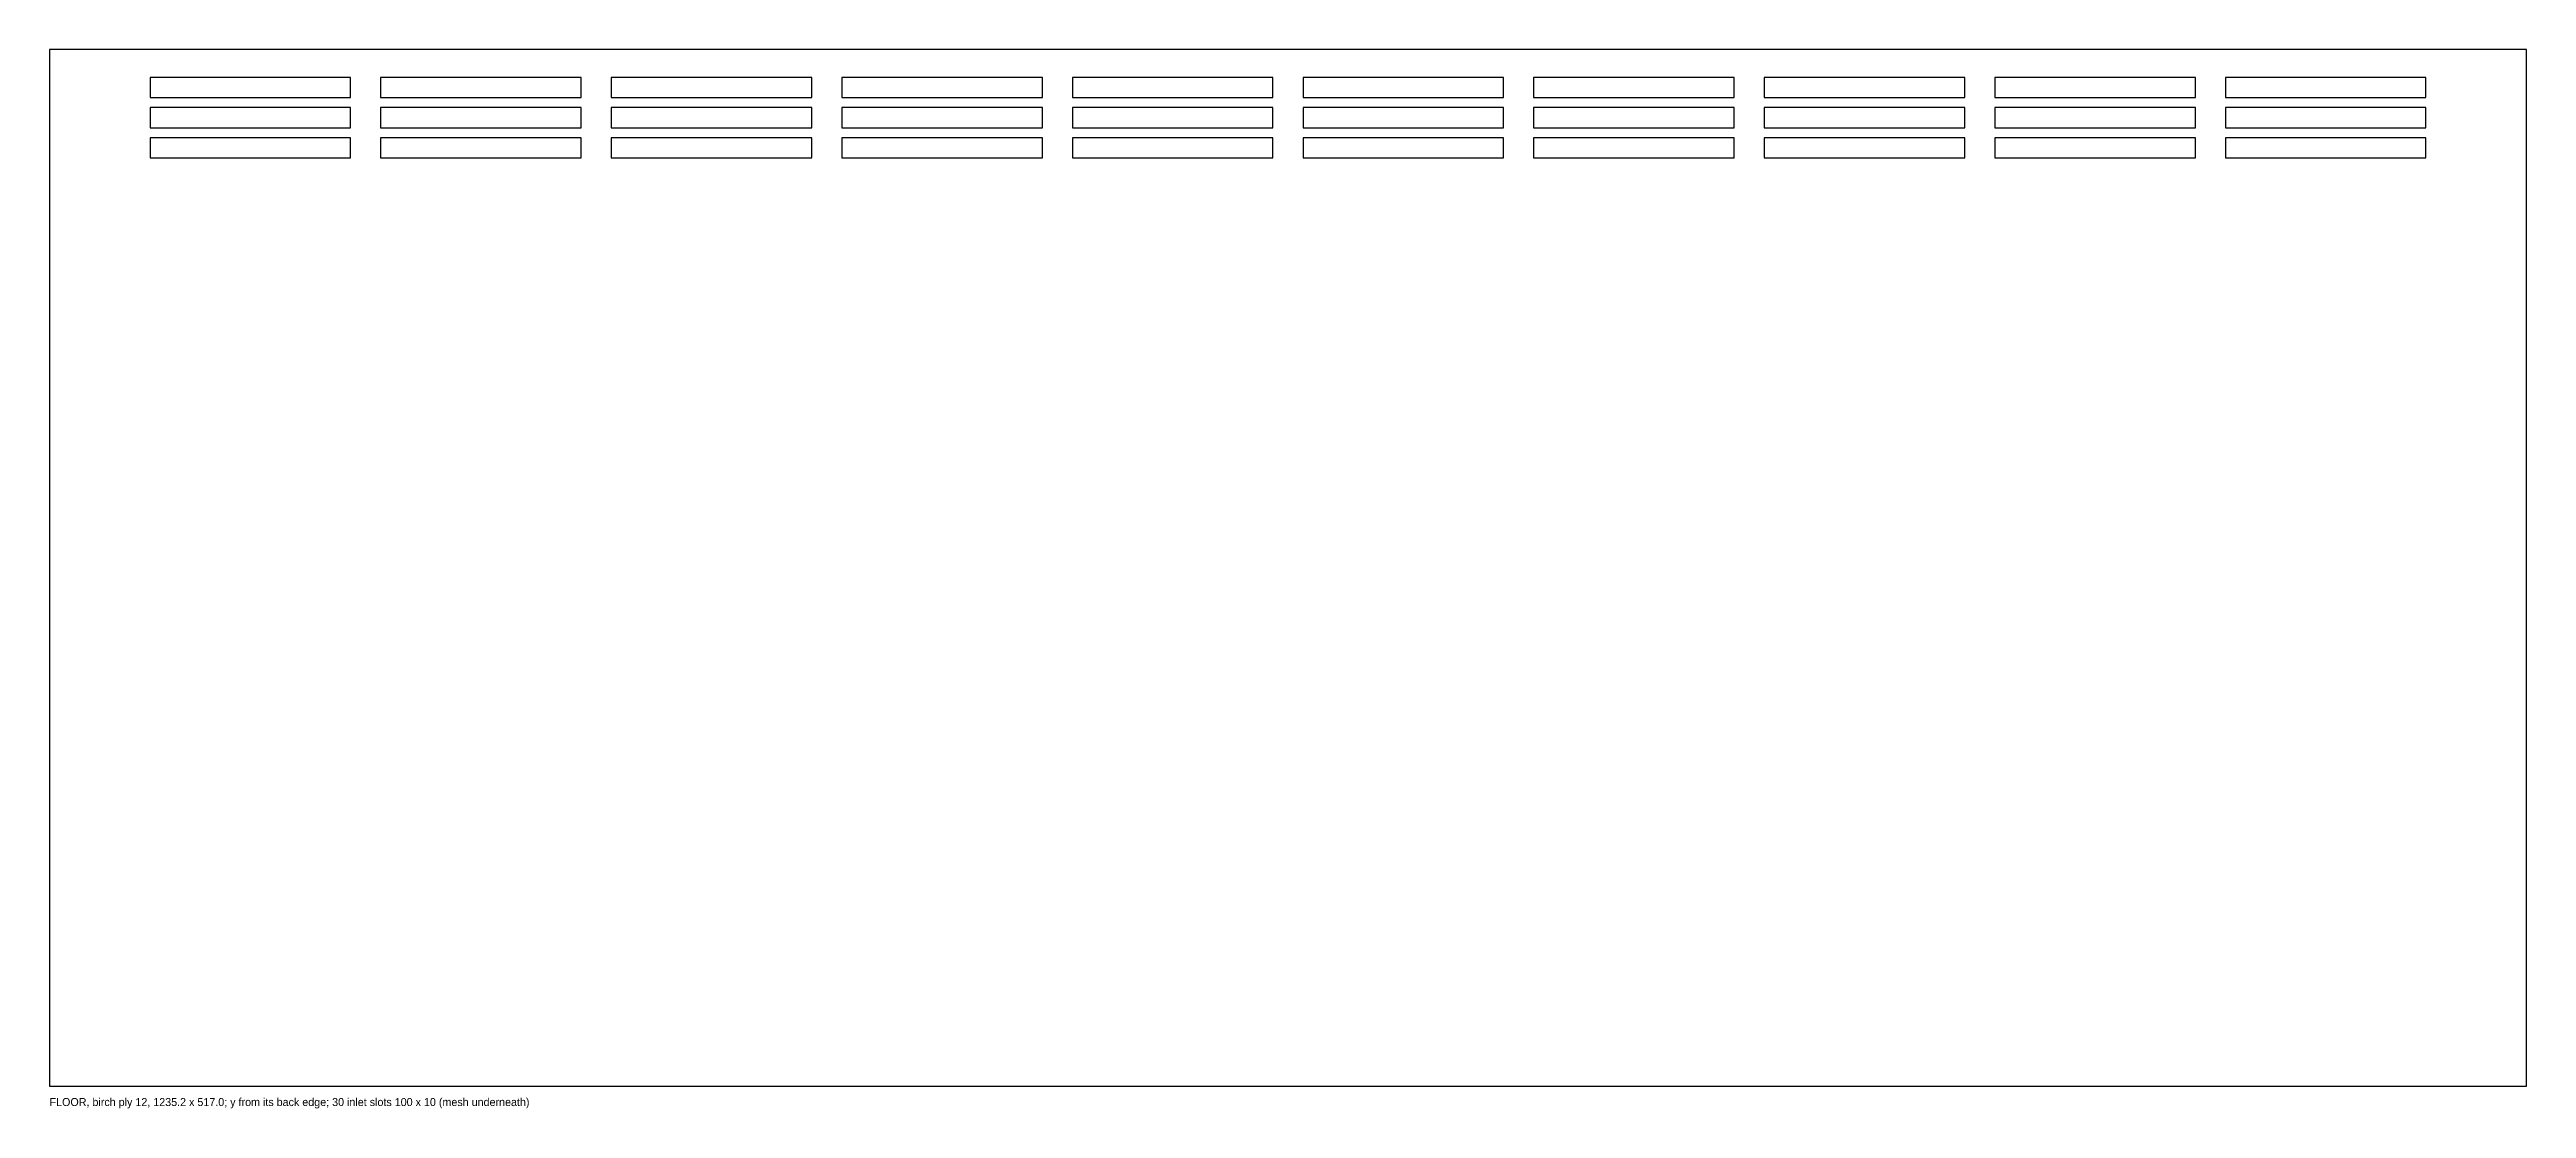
# Model space of a CAD drawing. Header units: millimetres. Extents: x 0 to 1235, y -11 to 517.
import ezdxf

# ---------------------------------------------------------------- set-up
doc = ezdxf.new("R2010")
doc.units = ezdxf.units.MM

msp = doc.modelspace()

# ---------------------------------------------------------------- linework, layer by layer
at = {"layer": 'OUTLINE'}
msp.add_lwpolyline([(0, 0), (1235.2, 0), (1235.2, 517), (0, 517)], close=True, dxfattribs=at)
at = {"layer": 'SLOTS'}
for points in [[(50.1, 493), (150.1, 493), (150.1, 503), (50.1, 503)], [(165.1, 493), (265.1, 493), (265.1, 503), (165.1, 503)], [(280.1, 493), (380.1, 493), (380.1, 503), (280.1, 503)], [(395.1, 493), (495.1, 493), (495.1, 503), (395.1, 503)], [(510.1, 493), (610.1, 493), (610.1, 503), (510.1, 503)], [(625.1, 493), (725.1, 493), (725.1, 503), (625.1, 503)], [(740.1, 493), (840.1, 493), (840.1, 503), (740.1, 503)], [(855.1, 493), (955.1, 493), (955.1, 503), (855.1, 503)], [(970.1, 493), (1070.1, 493), (1070.1, 503), (970.1, 503)], [(1085.1, 493), (1185.1, 493), (1185.1, 503), (1085.1, 503)], [(50.1, 478), (150.1, 478), (150.1, 488), (50.1, 488)], [(165.1, 478), (265.1, 478), (265.1, 488), (165.1, 488)], [(280.1, 478), (380.1, 478), (380.1, 488), (280.1, 488)], [(395.1, 478), (495.1, 478), (495.1, 488), (395.1, 488)], [(510.1, 478), (610.1, 478), (610.1, 488), (510.1, 488)], [(625.1, 478), (725.1, 478), (725.1, 488), (625.1, 488)], [(740.1, 478), (840.1, 478), (840.1, 488), (740.1, 488)], [(855.1, 478), (955.1, 478), (955.1, 488), (855.1, 488)], [(970.1, 478), (1070.1, 478), (1070.1, 488), (970.1, 488)], [(1085.1, 478), (1185.1, 478), (1185.1, 488), (1085.1, 488)], [(50.1, 463), (150.1, 463), (150.1, 473), (50.1, 473)], [(165.1, 463), (265.1, 463), (265.1, 473), (165.1, 473)], [(280.1, 463), (380.1, 463), (380.1, 473), (280.1, 473)], [(395.1, 463), (495.1, 463), (495.1, 473), (395.1, 473)], [(510.1, 463), (610.1, 463), (610.1, 473), (510.1, 473)], [(625.1, 463), (725.1, 463), (725.1, 473), (625.1, 473)], [(740.1, 463), (840.1, 463), (840.1, 473), (740.1, 473)], [(855.1, 463), (955.1, 463), (955.1, 473), (855.1, 473)], [(970.1, 463), (1070.1, 463), (1070.1, 473), (970.1, 473)], [(1085.1, 463), (1185.1, 463), (1185.1, 473), (1085.1, 473)]]:
    msp.add_lwpolyline(points, close=True, dxfattribs=at)

# ---------------------------------------------------------------- texts
at = {"layer": 'TEXT'}
msp.add_text('FLOOR, birch ply 12, 1235.2 x 517.0; y from its back edge; 30 inlet slots 100 x 10 (mesh underneath)', height=4, dxfattribs=at).set_placement((0, -10))

doc.saveas('drawing.dxf')
